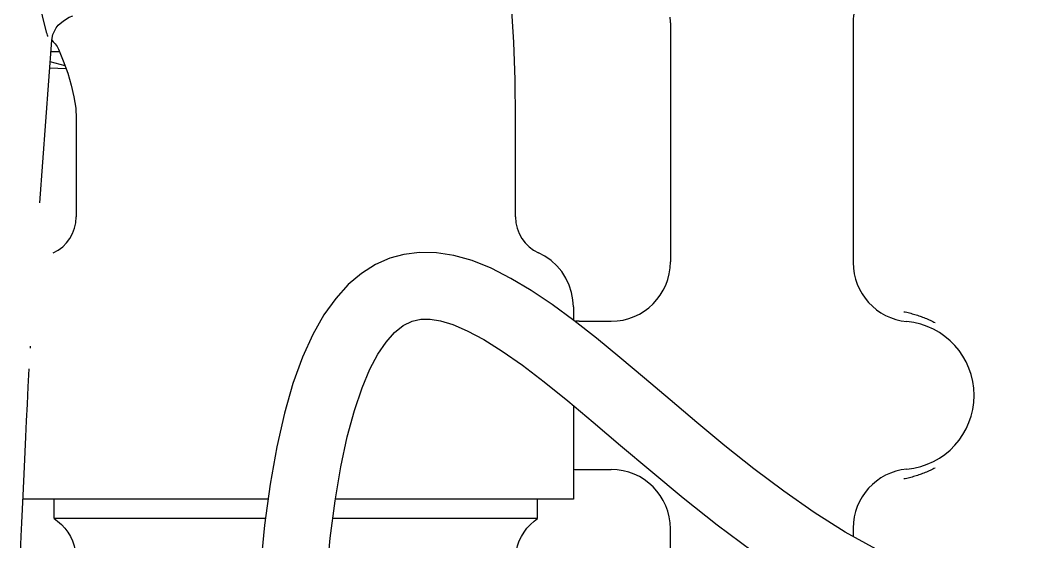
# Model space of a CAD drawing. Header units: millimetres. Extents: x 156850 to 204135, y 56350 to 74150.
# Drawn here: x 174469.8 to 174672.9, y 62350.3 to 62455.9 of the extents above; entities that cross this region are included whole.
import ezdxf

# ---------------------------------------------------------------- set-up
doc = ezdxf.new("R2010")
doc.units = ezdxf.units.MM
doc.header["$LTSCALE"] = 150
doc.layers.add('-----33 Equipment', color=5, linetype='Continuous')

# ---------------------------------------------------------------- blocks, each defined once
blk = doc.blocks.new('X-2F-PLAN$0$A$C73FA2420')
at = {"color": 0, "linetype": 'Continuous'}
for p, q in [((2604.73, 1118.26), (2604.73, 1167.91)), ((2635.29, 1166.41), (2635.66, 1166.39)), ((2664.7, 1164.5), (2697.59, 1162.09)), ((2691.83, 1159.14), (2691.91, 1162.5)), ((2692.43, 1159.36), (2693.19, 1162.41)), ((2695.23, 1160.48), (2695.23, 1162.26)), ((2697.58, 1162.09), (2697.29, 1161.76)), ((2697.59, 1162.09), (2698.77, 1161.86)), ((2698.89, 1163.03), (2699.05, 1163.08)), ((2699.05, 1163.08), (2699.05, 1163.08)), ((2600.79, 1161.59), (2604.73, 1161.59)), ((2600.79, 1118.79), (2600.79, 1161.59)), ((2696.3, 1160.98), (2695.79, 1160.72)), ((2700.66, 1160.75), (2700.66, 1160.75)), ((2681.73, 1157.11), (2661.83, 1157.11)), ((2600.79, 1063.69), (2600.79, 1105.17)), ((2604.73, 1056.44), (2604.73, 1104.66)), ((2653.46, 1093.62), (2653.46, 1093.62)), ((2640.75, 1089.08), (2640.75, 1089.08)), ((2661.83, 1068.16), (2681.73, 1068.16)), ((2600.79, 1063.69), (2604.73, 1063.69)), ((2623.67, 1056.44), (2604.73, 1056.44)), ((2643.63, 1056.44), (2640.94, 1056.44)), ((2610.73, 1055.28), (2610.73, 1048.78)), ((2640.73, 1055.28), (2640.73, 1048.78)), ((2584.35, 1036.78), (2598.73, 1036.78)), ((2701.12, 1036.78), (2652.73, 1036.78)), ((2598.85, 999.78), (2597.18, 999.78)), ((2701.12, 999.78), (2652.62, 999.78))]:
    blk.add_line(p, q, dxfattribs=at)
for points in [[(2591.99, 1168.49), (2597.24, 1168.25), (2599.93, 1168.13), (2602.68, 1168.01), (2605.48, 1167.88), (2608.34, 1167.74), (2611.26, 1167.61), (2614.27, 1167.47), (2617.37, 1167.32), (2620.59, 1167.16), (2623.94, 1167), (2627.45, 1166.82), (2631.12, 1166.63)], [(2699.05, 1163.08), (2701.37, 1163.7), (2704.8, 1164.47), (2708.59, 1164.99), (2712.54, 1165.16), (2716.52, 1164.94), (2720.34, 1164.35), (2723.82, 1163.46), (2726.77, 1162.42), (2728.68, 1161.59)], [(2698.35, 1162.86), (2698.32, 1162.84), (2698.33, 1162.84), (2698.44, 1162.89), (2698.63, 1162.95), (2698.89, 1163.03)], [(2698.77, 1161.86), (2700.12, 1161.19), (2700.66, 1160.75)], [(2600.79, 1161.59), (2600.28, 1160.89), (2599.61, 1160.13), (2598.87, 1159.44), (2598.05, 1158.84), (2597.19, 1158.31), (2596.27, 1157.88), (2595.31, 1157.55), (2594.33, 1157.31), (2593.33, 1157.17), (2592.48, 1157.13)], [(2695.79, 1160.72), (2693.45, 1159.73), (2690.96, 1158.83), (2688.52, 1158.11), (2686.16, 1157.57), (2683.86, 1157.23), (2681.73, 1157.11)], [(2697.29, 1161.76), (2696.84, 1161.36), (2696.3, 1160.98)], [(2700.66, 1160.75), (2701.55, 1159.72), (2702.23, 1158.55), (2702.52, 1157.79)], [(2653.46, 1093.62), (2652.19, 1096.5), (2650.41, 1099.33), (2648.13, 1102.02), (2645.34, 1104.56), (2642, 1106.96), (2638.05, 1109.21), (2633.44, 1111.3), (2628.15, 1113.23), (2622.12, 1114.97), (2615.33, 1116.52), (2607.77, 1117.86), (2599.45, 1118.97), (2590.38, 1119.84), (2580.56, 1120.45), (2570.11, 1120.8)], [(2569.85, 1107.3), (2579.45, 1106.99), (2588.48, 1106.44), (2596.8, 1105.68), (2604.4, 1104.71), (2611.26, 1103.56), (2617.37, 1102.24), (2622.7, 1100.79), (2627.24, 1099.23), (2631, 1097.63), (2634.04, 1096.01), (2636.49, 1094.35), (2638.42, 1092.65), (2639.84, 1090.89), (2640.75, 1089.08)], [(2594.62, 995.12), (2598.06, 1001.39), (2602, 1007.65), (2606.31, 1013.83), (2610.87, 1019.87), (2615.54, 1025.74), (2620.23, 1031.41), (2624.82, 1036.85), (2629.22, 1042.04), (2633.39, 1047), (2637.28, 1051.75), (2640.85, 1056.31), (2644.09, 1060.7), (2646.95, 1064.95), (2649.41, 1069.07), (2651.44, 1073.07), (2652.99, 1076.92), (2654.04, 1080.62), (2654.6, 1084.18), (2654.66, 1087.58), (2654.26, 1090.76), (2653.46, 1093.62)], [(2640.75, 1089.08), (2641.15, 1087.33), (2641.16, 1085.45), (2640.81, 1083.32), (2640.06, 1080.85), (2638.82, 1077.95), (2637.03, 1074.6), (2634.69, 1070.86), (2631.81, 1066.77), (2628.44, 1062.33), (2624.6, 1057.56), (2620.33, 1052.43), (2615.61, 1046.86), (2610.46, 1040.77), (2605.02, 1034.21), (2599.54, 1027.3), (2594.26, 1020.2), (2589.41, 1013.07), (2585.18, 1006.07), (2584.54, 1004.86)], [(2681.73, 1068.16), (2689.55, 1068.24), (2697.21, 1068.51), (2704.53, 1068.97), (2711.56, 1069.64), (2718.28, 1070.54), (2724.7, 1071.66), (2730.81, 1073.03), (2736.6, 1074.64), (2742.03, 1076.49), (2747.02, 1078.53), (2751.53, 1080.71), (2753.99, 1082.07)], [(2592.48, 1068.14), (2593.33, 1068.1), (2594.33, 1067.96), (2595.31, 1067.72), (2596.27, 1067.39), (2597.19, 1066.96), (2598.05, 1066.43), (2598.87, 1065.83), (2599.61, 1065.14), (2600.28, 1064.38), (2600.79, 1063.69)], [(2643.63, 1056.44), (2645.03, 1056.52), (2646.56, 1056.8), (2648.05, 1057.28), (2649.46, 1057.95), (2650.77, 1058.79), (2651.96, 1059.8), (2653.01, 1060.95), (2653.9, 1062.23), (2654.55, 1063.47)]]:
    blk.add_lwpolyline(points, dxfattribs=at)
blk.add_circle((2448.73, 841.29), 165.1, dxfattribs=at)
for centre, radius, start, end in [((2661.83, 1165.11), 8, 204.4546, 270), ((2661.83, 1060.16), 8, 90, 155.5454), ((2625.73, 1055.28), 15, 175.5733, 180), ((2625.73, 1055.28), 15, 0, 3.2108), ((2598.73, 1048.78), 12, 270, 0), ((2652.73, 1048.78), 12, 180, 270), ((2701.12, 1048.78), 12, 270, 275.3387), ((2598.85, 987.78), 12, 5.3128, 90), ((2652.62, 987.78), 12, 90, 174.6872), ((2701.12, 987.78), 12, 35.9117, 90), ((2625.73, 990.28), 15, 185.3128, 354.6872)]:
    blk.add_arc(centre, radius, start, end, dxfattribs=at)
for points, start_tangent, end_tangent in [([(2611.03, 983.16), (2610.54, 984.15), (2610.1, 985.18), (2609.71, 986.23), (2609.36, 987.29), (2609.06, 988.38), (2608.81, 989.49)], (-0.468943, 0.883228), (-0.205656, 0.978624)), ([(2642.66, 989.49), (2642.4, 988.38), (2642.1, 987.29), (2641.76, 986.23), (2641.37, 985.18), (2640.93, 984.15), (2640.44, 983.16)], (-0.205769, -0.978601), (-0.468974, -0.883212))]:
    blk.add_spline(points, degree=3, dxfattribs=dict(at, start_tangent=start_tangent, end_tangent=end_tangent))
blk = doc.blocks.new('X-2F-PLAN$0$zw$C47F')
at = {"layer": '-----33 Equipment'}
blk.add_blockref('X-2F-PLAN$0$A$C73FA2420', (2898.05, 848.02), dxfattribs=at)

msp = doc.modelspace()

# ---------------------------------------------------------------- block references
at = {"layer": '-----33 Equipment', "rotation": 90.00000000000001}
msp.add_blockref('X-2F-PLAN$0$zw$C47F', (176486.3, 56856.22), dxfattribs=at)

doc.saveas('drawing.dxf')
